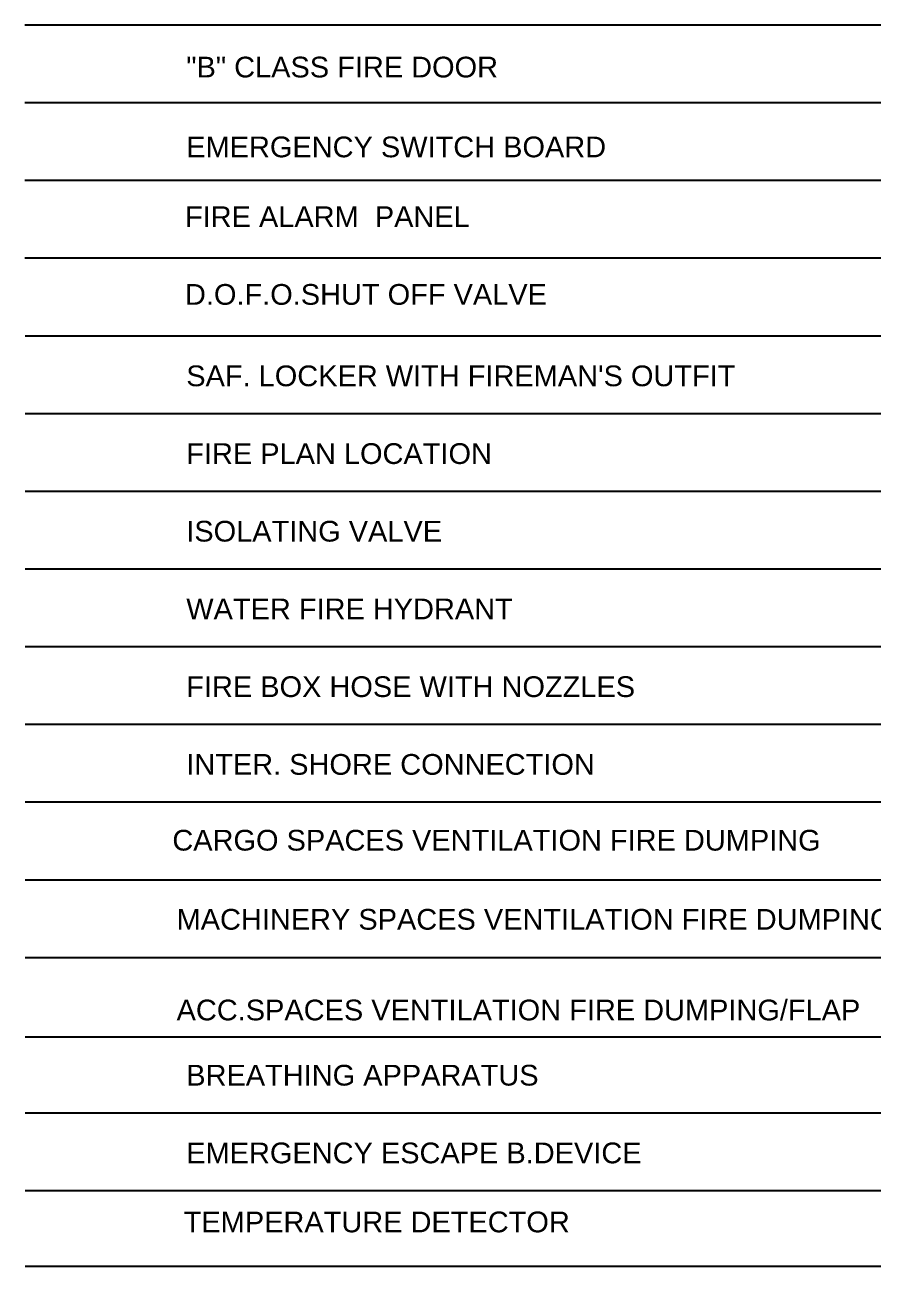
# Model space of a CAD drawing. Header units: metres. Extents: x -19 to 299, y -136 to 153.
# Drawn here: x 251.76 to 275.72, y 78.52 to 113.59 of the extents above; entities that cross this region are included whole.
import ezdxf

# ---------------------------------------------------------------- set-up
doc = ezdxf.new("R2010")
doc.units = ezdxf.units.M
doc.header["$LTSCALE"] = 0.2
doc.linetypes.add('DASHDOT', pattern=[3.556, 2.54, -0.508, 0, -0.508])
doc.layers.add('BLOCKS', color=7, linetype='Continuous')
doc.layers.add('dotted', color=140, linetype='DASHDOT')
doc.styles.add('ARIAL', font='arial.ttf')

# ---------------------------------------------------------------- blocks, each defined once
blk = doc.blocks.new('_LEGRAW1')
at = {"layer": 'dotted', "color": 6, "linetype": 'Continuous'}
for p, q in [((0.001, -10.978), (12.726, -10.978)), ((0.001, -11.709), (12.726, -11.709)), ((0.001, -12.441), (12.726, -12.441)), ((0.001, -13.173), (12.726, -13.173)), ((0.001, -13.173), (12.726, -13.173)), ((0.004, -13.905), (12.726, -13.905)), ((0.004, -14.637), (12.726, -14.637)), ((0.004, -15.369), (12.726, -15.369)), ((0.004, -16.101), (12.726, -16.101)), ((0.004, -16.832), (12.726, -16.832)), ((0.004, -17.564), (12.726, -17.564)), ((0.004, -18.296), (12.726, -18.296)), ((0.004, -18.296), (12.726, -18.296)), ((0.004, -18.296), (12.726, -18.296)), ((0.004, -19.028), (12.726, -19.028)), ((0.004, -19.76), (12.726, -19.76)), ((12.726, -20.511), (0.004, -20.511)), ((0.004, -21.223), (12.726, -21.223)), ((0.004, -21.955), (12.726, -21.955)), ((0.004, -22.668), (12.726, -22.668))]:
    blk.add_line(p, q, dxfattribs=at)
at = {"layer": 'dotted', "color": 8, "style": 'ARIAL'}
for s, p in [('"B" CLASS FIRE DOOR', (1.521, -11.473)), ('EMERGENCY SWITCH BOARD', (1.521, -12.225)), ('FIRE ALARM  PANEL', (1.509, -12.882)), ('D.O.F.O.SHUT OFF VALVE ', (1.509, -13.614)), ("SAF. LOCKER WITH FIREMAN'S OUTFIT", (1.521, -14.381)), ('FIRE PLAN LOCATION', (1.521, -15.113)), ('ISOLATING VALVE', (1.521, -15.844)), ('WATER FIRE HYDRANT', (1.521, -16.576)), ('FIRE BOX HOSE WITH NOZZLES', (1.521, -17.308)), ('INTER. SHORE CONNECTION', (1.521, -18.04)), ('CARGO SPACES VENTILATION FIRE DUMPING', (1.39, -18.754)), ('MACHINERY SPACES VENTILATION FIRE DUMPING/FLAP', (1.43, -19.499)), ('ACC.SPACES VENTILATION FIRE DUMPING/FLAP', (1.43, -20.353)), ('BREATHING APPARATUS', (1.521, -20.967)), ('EMERGENCY ESCAPE B.DEVICE', (1.521, -21.699)), ('TEMPERATURE DETECTOR', (1.497, -22.349))]:
    blk.add_text(s, height=0.19515, dxfattribs=at).set_placement(p)
blk = doc.blocks.new('FIRE PLAN LEGEND 1')
at = {"xscale": 3, "yscale": 3}
blk.add_blockref('_LEGRAW1', (0, 0), dxfattribs=at)

msp = doc.modelspace()

# ---------------------------------------------------------------- block references
at = {"layer": 'BLOCKS'}
msp.add_blockref('FIRE PLAN LEGEND 1', (251.754751, 146.522775), dxfattribs=at)

doc.saveas('drawing.dxf')
